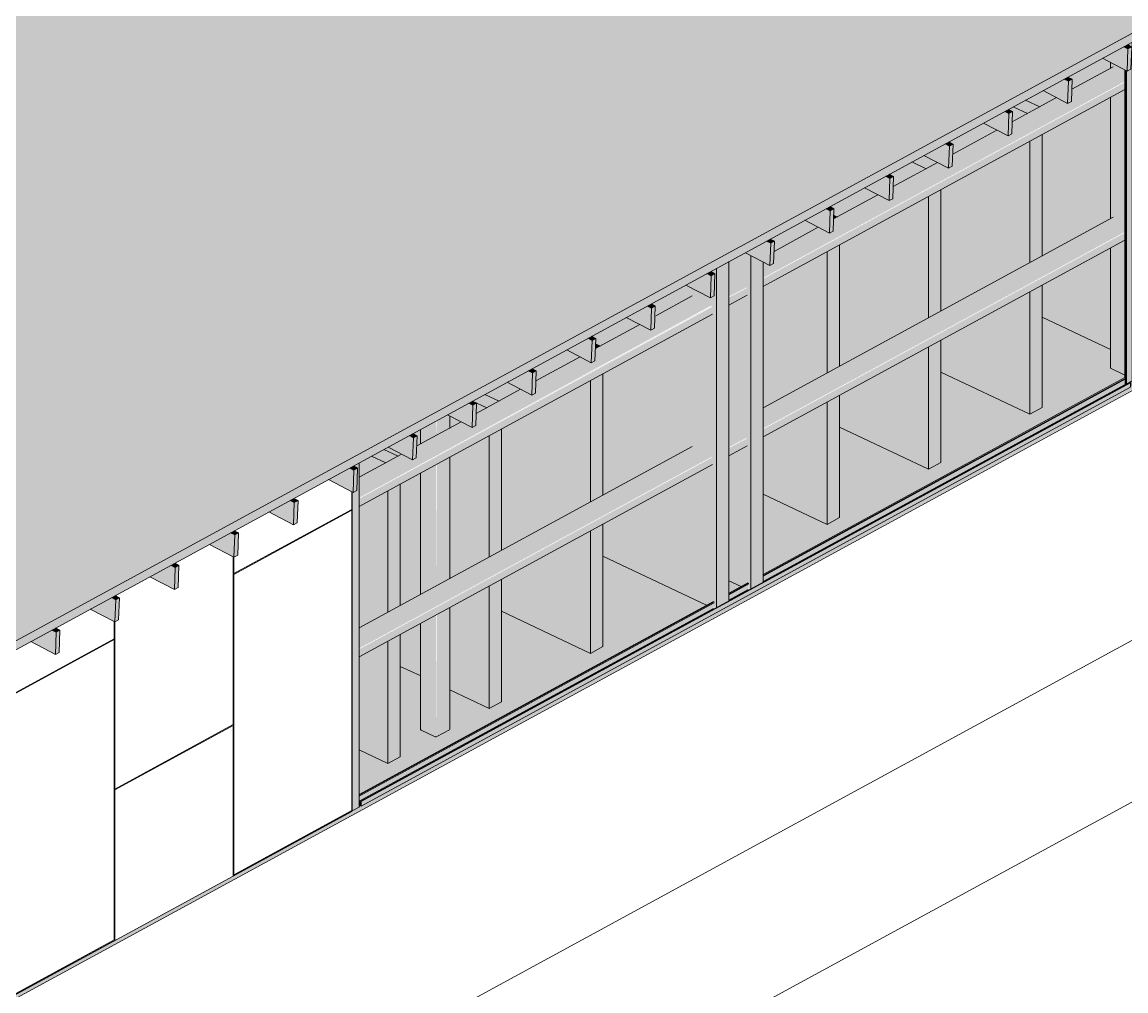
# Model space of a CAD drawing. Header units: inches. Extents: x 27328 to 121296, y -4075 to 4147.
# Drawn here: x 33872.8 to 34177.8, y 1472 to 1739.6 of the extents above; entities that cross this region are included whole.
import ezdxf

# ---------------------------------------------------------------- set-up
doc = ezdxf.new("R2010")
doc.units = ezdxf.units.IN
doc.header["$MEASUREMENT"] = 0
for name, color, linetype, lineweight in [('A-GLAZ-CWMG', 51, 'Continuous', 9), ('A-ROOF', 132, 'Continuous', 9), ('A-WALL', 113, 'Continuous', 9), ('A-WALL-PATT', 111, 'Continuous', 9), ('C-BLDG-PADS', 91, 'Continuous', 9), ('C-TOPO', 7, 'Continuous', 9), ('Conc', 7, 'Continuous', 9), ('L-SITE-WALL', 31, 'Continuous', 9), ('S-BEAM', 12, 'Continuous', 9), ('S-COLS', 52, 'Continuous', 9)]:
    doc.layers.add(name, color=color, linetype=linetype, lineweight=lineweight)

# ---------------------------------------------------------------- blocks, each defined once
blk = doc.blocks.new('Locker Rooms_Ryan_ifc-1-Axon - Looking North East')
at = {"layer": 'A-WALL', "lineweight": 5}
h = blk.add_hatch(color=10, dxfattribs=at)
h.paths.add_polyline_path([(34173.51, 1649.19), (34173.51, 1677.22), (34154.62, 1666.93), (34154.62, 1658.13), (34168.5, 1651.56)], flags=0)
h.paths.add_polyline_path([(34154.62, 1674.99), (34173.51, 1685.28), (34173.51, 1718.8), (34154.62, 1708.51), (34154.62, 1692.21)], flags=0)
h.paths.add_polyline_path([(34153.94, 1716.21), (34158.61, 1718.75), (34154.89, 1720.69), (34150.04, 1718.06), (34151.97, 1717.14)], flags=0)
h.paths.add_polyline_path([(34162.83, 1721.05), (34173.51, 1726.86), (34173.51, 1728.51), (34171.34, 1729.65), (34161.91, 1724.37), (34162.93, 1723.84), (34162.91, 1723.28)], flags=0)
at = {"layer": 'A-WALL'}
for points in [[(34150.53, 1714.35), (34153.94, 1716.21), (34150.04, 1718.06), (34146.63, 1716.2)], [(34122.58, 1699.14), (34125.71, 1700.84), (34121.99, 1702.79), (34118.67, 1700.99), (34122.37, 1699.24)], [(34097.03, 1685.24), (34098.03, 1685.78), (34097.07, 1686.23)], [(34031.23, 1649.43), (34032.57, 1650.16), (34031.28, 1650.77)], [(34001.2, 1633.09), (34004.61, 1634.94), (34000.7, 1636.79), (33997.41, 1634.88), (33998.6, 1634.31)], [(33973.24, 1617.87), (33976.65, 1619.73), (33972.75, 1621.57), (33969.34, 1619.72), (33971.56, 1618.67)]]:
    blk.add_hatch(color=50, dxfattribs=at).paths.add_polyline_path(points, flags=0)
at = {"layer": 'A-WALL', "lineweight": 5}
h = blk.add_hatch(color=10, dxfattribs=at)
h.paths.add_polyline_path([(34151.21, 1631.31), (34151.21, 1665.08), (34126.66, 1651.72), (34126.66, 1642.92), (34140.55, 1636.35)], flags=0)
h.paths.add_polyline_path([(34126.66, 1659.78), (34151.21, 1673.15), (34151.21, 1706.66), (34126.66, 1693.3), (34126.66, 1668.25)], flags=0)
h.paths.add_polyline_path([(34129.93, 1703.14), (34142.16, 1709.8), (34138.44, 1711.74), (34129.01, 1706.47), (34130.03, 1705.93), (34130.01, 1705.38)], flags=0)
h.paths.add_polyline_path([(34146.38, 1712.09), (34150.53, 1714.35), (34146.48, 1716.12), (34145.46, 1715.42), (34146.48, 1714.88), (34146.46, 1714.33)], flags=0)
h = blk.add_hatch(color=10, dxfattribs=at)
h.paths.add_polyline_path([(34151.21, 1631.31), (34154.62, 1633.16), (34154.62, 1666.93), (34151.21, 1665.08), (34151.21, 1639.53)], flags=0)
h.paths.add_polyline_path([(34151.21, 1673.13), (34154.62, 1674.99), (34154.62, 1708.51), (34151.21, 1706.66), (34151.21, 1677.59)], flags=0)
h = blk.add_hatch(color=10, dxfattribs=at)
h.paths.add_polyline_path([(34123.25, 1616.09), (34123.25, 1649.86), (34098.7, 1636.5), (34098.7, 1627.7), (34113.17, 1620.86)], flags=0)
h.paths.add_polyline_path([(34098.7, 1644.57), (34123.25, 1657.93), (34123.25, 1691.44), (34098.7, 1678.08), (34098.7, 1661.78)], flags=0)
h.paths.add_polyline_path([(34098.03, 1685.78), (34109.26, 1691.89), (34105.54, 1693.84), (34096.11, 1688.56), (34097.13, 1688.03), (34097.13, 1686.2)], flags=0)
h.paths.add_polyline_path([(34113.48, 1694.19), (34122.37, 1699.24), (34118.67, 1700.99), (34112.56, 1697.51), (34113.58, 1696.98), (34113.56, 1696.42)], flags=0)
h = blk.add_hatch(color=10, dxfattribs=at)
h.paths.add_polyline_path([(34123.25, 1616.09), (34126.66, 1617.95), (34126.66, 1651.72), (34123.25, 1649.86), (34123.25, 1639.53)], flags=0)
h.paths.add_polyline_path([(34123.25, 1657.92), (34126.66, 1659.77), (34126.66, 1693.3), (34123.25, 1691.44), (34123.25, 1663.17)], flags=0)
h = blk.add_hatch(color=10, dxfattribs=at)
h.paths.add_polyline_path([(34095.29, 1600.88), (34095.29, 1634.65), (34077.61, 1625.03), (34077.61, 1609.24), (34084.63, 1605.92)], flags=0)
h.paths.add_polyline_path([(34077.61, 1633.09), (34095.29, 1642.72), (34095.29, 1676.23), (34077.61, 1666.4), (34077.61, 1645.48)], flags=0)
h.paths.add_polyline_path([(34080.58, 1676.28), (34092.81, 1682.94), (34089.08, 1684.88), (34079.66, 1679.61), (34080.68, 1679.08), (34080.66, 1678.52)], flags=0)
h = blk.add_hatch(color=10, dxfattribs=at)
h.paths.add_polyline_path([(34095.29, 1600.88), (34098.7, 1602.73), (34098.7, 1636.5), (34095.29, 1634.65), (34095.29, 1624.63)], flags=0)
h.paths.add_polyline_path([(34095.29, 1642.7), (34098.7, 1644.56), (34098.7, 1678.08), (34095.29, 1676.23), (34095.29, 1648.76)], flags=0)
for points in [[(34073.65, 1582.73), (34074.2, 1583.03), (34074.2, 1675.11), (34072.63, 1675.93), (34068.07, 1673.45), (34068.07, 1668.74), (34073.11, 1666.19), (34073.11, 1664.15), (34068.07, 1661.41), (34068.07, 1627.16), (34073.11, 1624.61), (34073.11, 1622.57), (34068.07, 1619.83), (34068.07, 1585.32), (34071.52, 1583.74), (34073.41, 1584.72), (34073.63, 1584.41), (34073.41, 1584.04), (34073.63, 1582.74)], [(34074.2, 1583.03), (34077.61, 1584.88), (34077.61, 1673.33), (34074.2, 1675.11), (34074.2, 1624.63)], [(34064.66, 1577.83), (34068.07, 1579.69), (34068.07, 1673.45), (34064.66, 1671.59), (34064.66, 1581.01)]]:
    blk.add_hatch(color=10, dxfattribs=at).paths.add_polyline_path(points, flags=0)
h = blk.add_hatch(color=10, dxfattribs=at)
h.paths.add_polyline_path([(34064.1, 1577.53), (34064.66, 1577.83), (34064.66, 1671.59), (34063.21, 1670.66), (34064.23, 1670.12), (34064.01, 1663.98), (34062.99, 1663.43), (34056.15, 1666.96), (34046.76, 1661.7), (34047.78, 1661.17), (34047.88, 1658.49), (34057.91, 1663.83), (34063.56, 1661), (34063.56, 1658.96), (34033.24, 1642.46), (34033.24, 1608.94), (34057.91, 1622.25), (34063.56, 1619.42), (34063.56, 1617.38), (34033.24, 1600.88), (34033.24, 1592.08), (34061.97, 1578.54), (34063.87, 1579.53), (34064.08, 1579.21), (34063.87, 1578.85), (34064.08, 1577.55)], flags=0)
h.paths.add_polyline_path([(34032.57, 1650.16), (34043.46, 1656.08), (34039.73, 1658.03), (34030.31, 1652.75), (34031.33, 1652.22), (34031.33, 1650.74)], flags=0)
h = blk.add_hatch(color=10, dxfattribs=at)
h.paths.add_polyline_path([(34029.83, 1565.25), (34029.83, 1599.02), (34005.28, 1585.66), (34005.28, 1576.86)], flags=0)
h.paths.add_polyline_path([(34005.28, 1593.73), (34029.83, 1607.1), (34029.83, 1640.6), (34005.28, 1627.24), (34005.28, 1610.94)], flags=0)
h.paths.add_polyline_path([(34004.61, 1634.94), (34010.56, 1638.18), (34006.83, 1640.12), (34000.7, 1636.79), (34001.87, 1636.24)], flags=0)
h.paths.add_polyline_path([(34014.78, 1640.47), (34027.01, 1647.13), (34023.28, 1649.08), (34013.86, 1643.8), (34014.88, 1643.27), (34014.86, 1642.71)], flags=0)
h = blk.add_hatch(color=10, dxfattribs=at)
h.paths.add_polyline_path([(34029.83, 1565.25), (34033.24, 1567.11), (34033.24, 1600.88), (34029.83, 1599.02), (34029.83, 1581.01)], flags=0)
h.paths.add_polyline_path([(34029.83, 1607.08), (34033.24, 1608.93), (34033.24, 1642.46), (34029.83, 1640.6), (34029.83, 1615)], flags=0)
h = blk.add_hatch(color=10, dxfattribs=at)
h.paths.add_polyline_path([(34001.87, 1550.04), (34001.87, 1583.81), (33991.02, 1577.9), (33991.02, 1555.17), (33998.66, 1551.56)], flags=0)
h.paths.add_polyline_path([(33982.95, 1558.99), (33982.95, 1573.51), (33977.32, 1570.45), (33977.32, 1561.65), (33982.59, 1559.16)], flags=0)
h.paths.add_polyline_path([(33977.32, 1578.51), (33982.95, 1581.57), (33982.95, 1615.09), (33977.32, 1612.03), (33977.32, 1581.01)], flags=0)
h.paths.add_polyline_path([(33991.02, 1585.96), (34001.87, 1591.88), (34001.87, 1625.39), (33991.02, 1619.48), (33991.02, 1593.57)], flags=0)
h.paths.add_polyline_path([(33976.65, 1619.73), (33977.66, 1620.27), (33973.92, 1622.21), (33972.75, 1621.57), (33973.92, 1621.02)], flags=0)
h.paths.add_polyline_path([(33981.88, 1622.57), (33982.95, 1623.15), (33982.95, 1627.13), (33980.95, 1625.89), (33981.98, 1625.36), (33981.95, 1624.63)], flags=0)
h.paths.add_polyline_path([(33991.02, 1627.54), (33994.11, 1629.23), (33991.02, 1630.84), (33991.02, 1627.62)], flags=0)
h.paths.add_polyline_path([(33998.33, 1631.52), (34001.2, 1633.09), (33998.43, 1634.31), (33998.41, 1633.76)], flags=0)
h = blk.add_hatch(color=10, dxfattribs=at)
h.paths.add_polyline_path([(34001.87, 1550.04), (34005.28, 1551.89), (34005.28, 1585.66), (34001.87, 1583.81), (34001.87, 1581.01)], flags=0)
h.paths.add_polyline_path([(34001.87, 1591.86), (34005.28, 1593.72), (34005.28, 1627.24), (34001.87, 1625.39), (34001.87, 1600.59)], flags=0)
h = blk.add_hatch(color=10, dxfattribs=at)
h.paths.add_polyline_path([(33973.92, 1534.82), (33973.92, 1568.59), (33965.96, 1564.27), (33965.96, 1538.59), (33966.5, 1538.33)], flags=0)
h.paths.add_polyline_path([(33965.96, 1572.33), (33973.92, 1576.67), (33973.92, 1610.17), (33965.96, 1605.85), (33965.96, 1577.9)], flags=0)
h.paths.add_polyline_path([(33965.96, 1613.91), (33973.24, 1617.87), (33969.34, 1619.72), (33965.96, 1617.88)], flags=0)
h = blk.add_hatch(color=10, dxfattribs=at)
h.paths.add_polyline_path([(33973.92, 1534.82), (33977.32, 1536.68), (33977.32, 1570.45), (33973.92, 1568.59), (33973.92, 1546.12)], flags=0)
h.paths.add_polyline_path([(33973.92, 1576.65), (33977.32, 1578.5), (33977.32, 1612.03), (33973.92, 1610.17), (33973.92, 1581.01)], flags=0)
at = {"layer": 'A-WALL', "color": 252}
for p, q in [((34153.99, 1716.19), (34150.04, 1718.06)), ((34146.63, 1716.2), (34150.58, 1714.33)), ((34154.62, 1708.51), (34154.62, 1675)), ((34151.21, 1706.66), (34151.21, 1673.15)), ((34118.67, 1700.99), (34122.62, 1699.12)), ((34126.66, 1693.3), (34126.66, 1659.79)), ((34123.25, 1691.44), (34123.25, 1657.93)), ((34098.08, 1685.76), (34097.22, 1686.16)), ((34098.7, 1678.08), (34098.7, 1644.58)), ((34074.2, 1675.11), (34074.2, 1583.03)), ((34095.29, 1676.23), (34095.29, 1642.72)), ((34064.66, 1671.59), (34064.66, 1577.83)), ((34068.07, 1673.45), (34068.07, 1579.69)), ((34077.61, 1673.33), (34077.61, 1584.88)), ((34151.21, 1665.08), (34151.21, 1631.31)), ((34154.62, 1666.93), (34154.62, 1633.16)), ((34173.51, 1649.19), (34154.62, 1658.13)), ((34032.62, 1650.13), (34031.28, 1650.77)), ((34123.25, 1649.86), (34123.25, 1616.09)), ((34126.66, 1651.72), (34126.66, 1617.95)), ((34033.24, 1642.46), (34033.24, 1608.95)), ((34151.21, 1631.31), (34126.66, 1642.92)), ((34029.83, 1640.6), (34029.83, 1607.1)), ((33997.29, 1634.93), (34001.25, 1633.06)), ((34004.66, 1634.92), (34000.7, 1636.79)), ((34095.29, 1634.65), (34095.29, 1600.88)), ((34098.7, 1636.5), (34098.7, 1602.73)), ((34154.62, 1633.16), (34151.21, 1631.31)), ((34005.28, 1627.24), (34005.28, 1593.74)), ((34123.25, 1616.09), (34098.7, 1627.7)), ((34001.87, 1625.39), (34001.87, 1591.88)), ((33969.34, 1619.72), (33973.29, 1617.85)), ((33976.7, 1619.7), (33972.75, 1621.57)), ((34126.66, 1617.95), (34123.25, 1616.09)), ((33973.92, 1610.17), (33973.92, 1576.67)), ((33977.32, 1612.03), (33977.32, 1578.52)), ((34095.29, 1600.88), (34077.61, 1609.24)), ((34098.7, 1602.73), (34095.29, 1600.88)), ((34029.83, 1599.02), (34029.83, 1565.25)), ((34033.24, 1600.88), (34033.24, 1567.11)), ((34061.92, 1578.51), (34033.24, 1592.08)), ((34001.87, 1583.81), (34001.87, 1550.04)), ((34005.28, 1585.66), (34005.28, 1551.89)), ((34071.47, 1583.71), (34068.07, 1585.32)), ((34029.83, 1565.25), (34005.28, 1576.86)), ((33973.92, 1568.59), (33973.92, 1534.82)), ((33977.32, 1570.45), (33977.32, 1536.68)), ((34033.24, 1567.11), (34029.83, 1565.25)), ((33982.96, 1558.99), (33977.32, 1561.65)), ((34001.87, 1550.04), (33991.01, 1555.18)), ((34005.28, 1551.89), (34001.87, 1550.04)), ((33973.92, 1534.82), (33965.96, 1538.59)), ((33977.32, 1536.68), (33973.92, 1534.82))]:
    blk.add_line(p, q, dxfattribs=at)
blk = doc.blocks.new('HSS-Hollow Structural Section-Column - HSS6X6X1_4-V3-Axon - Looking North East')
at = {"layer": 'S-COLS'}
h = blk.add_hatch(color=256, dxfattribs=at)
h.paths.add_polyline_path([(33986.79, 1542.26), (33986.79, 1575.6), (33983.08, 1573.58), (33983.08, 1544.01)], flags=0)
h.paths.add_polyline_path([(33983.08, 1581.65), (33986.79, 1583.66), (33986.79, 1617.18), (33983.08, 1615.16), (33983.08, 1584.53)], flags=0)
h.paths.add_polyline_path([(33983.08, 1623.23), (33986.79, 1625.24), (33986.79, 1629.22), (33983.08, 1627.2), (33983.08, 1624.63)], flags=0)
h = blk.add_hatch(color=256, dxfattribs=at)
h.paths.add_polyline_path([(33987, 1542.2), (33987.45, 1542.33), (33987.25, 1575.85), (33986.79, 1575.6), (33986.79, 1542.26)], flags=0)
h.paths.add_polyline_path([(33986.79, 1583.66), (33987.45, 1584.11), (33987.25, 1617.43), (33986.79, 1617.18), (33986.79, 1583.95)], flags=0)
h.paths.add_polyline_path([(33986.79, 1625.24), (33987.45, 1625.69), (33987.25, 1629.46), (33986.79, 1629.22), (33986.79, 1625.53)], flags=0)
h = blk.add_hatch(color=256, dxfattribs=at)
h.paths.add_polyline_path([(33987.45, 1542.27), (33990.91, 1544.15), (33990.91, 1577.84), (33987.45, 1575.96)], flags=0)
h.paths.add_polyline_path([(33987.45, 1584.02), (33990.91, 1585.9), (33990.91, 1619.42), (33987.45, 1617.54), (33987.45, 1593.15)], flags=0)
h.paths.add_polyline_path([(33987.45, 1625.6), (33990.91, 1627.62), (33990.91, 1630.9), (33990.38, 1631.17), (33987.45, 1629.58), (33987.45, 1627.62)], flags=0)
h = blk.add_hatch(color=256, dxfattribs=at)
h.paths.add_polyline_path([(33990.91, 1544.15), (33991.02, 1544.31), (33990.91, 1544.21)], flags=0)
h.paths.add_polyline_path([(33990.91, 1585.9), (33991.02, 1586.1), (33990.91, 1585.95)], flags=0)
h.paths.add_polyline_path([(33990.91, 1627.48), (33991.02, 1627.68), (33990.91, 1627.53)], flags=0)
h = blk.add_hatch(color=256, dxfattribs=at)
h.paths.add_polyline_path([(33982.95, 1581.57), (33983.08, 1581.65), (33982.95, 1584.67)], flags=0)
h.paths.add_polyline_path([(33982.95, 1623.15), (33983.08, 1623.23), (33982.95, 1624.63)], flags=0)
for p, q in [((33991.03, 1627.39), (33991.03, 1630.83)), ((33982.94, 1627.12), (33982.94, 1623.1)), ((33991.03, 1585.81), (33991.03, 1619.49)), ((33982.94, 1615.08), (33982.94, 1581.52)), ((33991.03, 1544.31), (33991.03, 1577.91)), ((33982.94, 1573.5), (33982.94, 1544.19)), ((33982.94, 1544.19), (33982.95, 1544.24)), ((33986.79, 1542.26), (33983.08, 1544.01)), ((33990.91, 1544.15), (33987.45, 1542.27)), ((33991.02, 1544.26), (33990.91, 1544.15)), ((33991.01, 1544.38), (33991.03, 1544.31)), ((33991.03, 1544.31), (33991.02, 1544.26)), ((33987, 1542.2), (33986.79, 1542.26))]:
    blk.add_line(p, q, dxfattribs=at)
for points in [[(33983.08, 1544.01, 0), (33982.96, 1544.12, 0), (33982.94, 1544.19, 0)], [(33987.45, 1542.27, 0), (33987.25, 1542.21, 0), (33987, 1542.2, 0)]]:
    blk.add_polyline3d(points, dxfattribs=at)
blk = doc.blocks.new('Girt_C - 8_D-948186-Axon - Looking North East')
at = {"layer": 'S-BEAM'}
h = blk.add_hatch(color=256, dxfattribs=at)
h.paths.add_polyline_path([(33965.96, 1566.61), (34063.42, 1619.65), (34057.84, 1622.28), (33965.96, 1572.28)], flags=0)
h.paths.add_polyline_path([(34068.07, 1622.17), (34072.97, 1624.84), (34068.07, 1627.16), (34068.07, 1624.63)], flags=0)
h.paths.add_polyline_path([(34077.61, 1627.37), (34177.53, 1681.74), (34177.53, 1683.93), (34174.11, 1685.55), (34077.61, 1633.04)], flags=0)
h = blk.add_hatch(color=256, dxfattribs=at)
h.paths.add_polyline_path([(33965.96, 1566.31), (34063.48, 1619.6), (34063.42, 1619.65), (33965.96, 1566.39)], flags=0)
h.paths.add_polyline_path([(34068.07, 1621.87), (34073.03, 1624.8), (34072.97, 1624.84), (34068.07, 1621.95)], flags=0)
h.paths.add_polyline_path([(34077.61, 1627.07), (34177.53, 1681.66), (34177.53, 1681.74), (34077.61, 1627.15)], flags=0)
h = blk.add_hatch(color=256, dxfattribs=at)
h.paths.add_polyline_path([(33965.96, 1564.27), (34063.56, 1617.38), (34063.56, 1619.42), (33965.96, 1566.31)], flags=0)
h.paths.add_polyline_path([(34068.07, 1619.83), (34073.11, 1622.57), (34073.11, 1624.61), (34068.07, 1621.87)], flags=0)
h.paths.add_polyline_path([(34077.61, 1625.03), (34177.53, 1679.4), (34177.53, 1681.44), (34077.61, 1627.07)], flags=0)
for p, q in [((34174.26, 1685.69), (34077.61, 1633.09)), ((34077.61, 1625.03), (34177.53, 1679.4)), ((34058, 1622.42), (33965.96, 1572.33)), ((34068.07, 1619.83), (34073.11, 1622.57)), ((33965.96, 1564.27), (34063.56, 1617.38))]:
    blk.add_line(p, q, dxfattribs=at)
blk = doc.blocks.new('Girt_C - 8_D-773999-Axon - Looking North East')
at = {"layer": 'S-BEAM'}
h = blk.add_hatch(color=256, dxfattribs=at)
h.paths.add_polyline_path([(33965.96, 1608.19), (34063.21, 1661.33), (34057.84, 1663.86), (34047.68, 1658.33), (34047.56, 1655.03), (34046.54, 1654.48), (34043.5, 1656.06), (34031.23, 1649.38), (34031.11, 1646.08), (34030.09, 1645.52), (34027.05, 1647.11), (34014.78, 1640.43), (34014.66, 1637.13), (34013.64, 1636.57), (34010.6, 1638.15), (33998.33, 1631.47), (33998.21, 1628.18), (33997.18, 1627.62), (33994.15, 1629.2), (33981.88, 1622.52), (33981.76, 1619.22), (33980.73, 1618.67), (33977.7, 1620.25), (33965.96, 1613.86)], flags=0)
h.paths.add_polyline_path([(34068.07, 1663.75), (34072.97, 1666.42), (34068.07, 1668.74), (34068.07, 1668.25)], flags=0)
h.paths.add_polyline_path([(34077.61, 1668.95), (34177.53, 1723.32), (34177.53, 1725.51), (34174.11, 1727.13), (34162.83, 1721), (34162.71, 1717.7), (34161.69, 1717.14), (34158.66, 1718.73), (34146.38, 1711.88), (34146.26, 1708.75), (34145.24, 1708.19), (34142.21, 1709.77), (34129.93, 1703.09), (34129.81, 1699.79), (34128.79, 1699.24), (34125.76, 1700.82), (34113.48, 1694.14), (34113.17, 1690.74), (34112.34, 1690.29), (34109.31, 1691.87), (34097.03, 1685.19), (34096.91, 1681.89), (34095.89, 1681.33), (34092.86, 1682.92), (34080.58, 1676.23), (34080.46, 1672.94), (34079.44, 1672.38), (34077.61, 1673.33), (34077.61, 1672.38)], flags=0)
h = blk.add_hatch(color=256, dxfattribs=at)
h.paths.add_polyline_path([(33965.96, 1607.89), (34063.48, 1661.18), (34063.42, 1661.23), (33965.96, 1607.97)], flags=0)
h.paths.add_polyline_path([(34068.07, 1663.45), (34073.03, 1666.38), (34072.97, 1666.42), (34068.07, 1663.53)], flags=0)
h.paths.add_polyline_path([(34077.61, 1668.65), (34177.53, 1723.24), (34177.53, 1723.32), (34077.61, 1668.73)], flags=0)
h = blk.add_hatch(color=256, dxfattribs=at)
h.paths.add_polyline_path([(33965.96, 1605.85), (34063.56, 1658.96), (34063.56, 1661), (33965.96, 1607.89)], flags=0)
h.paths.add_polyline_path([(34068.07, 1661.41), (34073.11, 1664.15), (34073.11, 1666.19), (34068.07, 1663.45)], flags=0)
h.paths.add_polyline_path([(34077.61, 1666.61), (34177.53, 1720.98), (34177.53, 1723.02), (34077.61, 1668.65), (34077.61, 1668.25)], flags=0)
for p, q in [((34174.26, 1727.27), (34162.83, 1721.05)), ((34077.61, 1666.61), (34177.53, 1720.98)), ((34158.61, 1718.75), (34146.38, 1712.1)), ((34142.16, 1709.8), (34129.93, 1703.14)), ((34125.71, 1700.85), (34113.48, 1694.19)), ((34109.26, 1691.89), (34097.03, 1685.24)), ((34092.81, 1682.94), (34080.58, 1676.29)), ((34058, 1664), (34047.88, 1658.49)), ((34068.07, 1661.41), (34073.11, 1664.15)), ((33965.96, 1605.85), (34063.56, 1658.96)), ((34043.46, 1656.08), (34031.23, 1649.43)), ((34027, 1647.13), (34014.78, 1640.48)), ((34010.55, 1638.18), (33998.33, 1631.53)), ((33994.1, 1629.23), (33981.88, 1622.57)), ((33977.65, 1620.27), (33965.96, 1613.91))]:
    blk.add_line(p, q, dxfattribs=at)
blk = doc.blocks.new('Dimension Lumber - 2x8-945063-Axon - Looking North East')
at = {"layer": 'S-BEAM'}
for points in [[(32269.87, 687.62), (32270.09, 693.76), (32268.93, 694.36), (32263.08, 691.16), (32269.69, 687.71)], [(32270.09, 693.76), (32271.11, 694.31), (32269.95, 694.92), (32268.93, 694.36)], [(32269.87, 687.62), (32270.89, 688.17), (32271.11, 694.31), (32270.09, 693.76)]]:
    blk.add_hatch(color=256, dxfattribs=at).paths.add_polyline_path(points, flags=0)
for p, q in [((32268.93, 694.36), (32270.09, 693.76)), ((32270.09, 693.76), (32269.87, 687.62)), ((32271.11, 694.31), (32269.95, 694.92)), ((32271.11, 694.31), (32270.09, 693.76)), ((32270.89, 688.17), (32271.11, 694.31)), ((32269.87, 687.62), (32263.08, 691.16)), ((32269.87, 687.62), (32270.89, 688.17))]:
    blk.add_line(p, q, dxfattribs=at)
blk = doc.blocks.new('Rectangular Mullion - Profile_Polycarbonate_Lower-783713-Axon - Looking North East')
at = {"layer": 'A-GLAZ-CWMG'}
h = blk.add_hatch(color=256, dxfattribs=at)
h.paths.add_polyline_path([(33965.96, 1526.03), (34064.08, 1579.43), (34063.82, 1579.55), (33965.96, 1526.25)], flags=0)
h.paths.add_polyline_path([(34068.07, 1581.59), (34073.63, 1584.62), (34073.37, 1584.74), (34068.07, 1581.86)], flags=0)
h.paths.add_polyline_path([(34077.61, 1586.79), (34177.57, 1641.41), (34177.53, 1641.43), (34077.61, 1587.05)], flags=0)
h = blk.add_hatch(color=256, dxfattribs=at)
h.paths.add_polyline_path([(33965.96, 1524.37), (34063.87, 1577.65), (34063.87, 1579.09), (33965.96, 1525.62), (33965.96, 1525.4)], flags=0)
h.paths.add_polyline_path([(34068.07, 1579.93), (34073.41, 1582.84), (34073.41, 1584.29), (34068.07, 1581.38), (34068.07, 1581.01)], flags=0)
h.paths.add_polyline_path([(34077.61, 1585.13), (34177.57, 1639.53), (34177.57, 1640.97), (34077.61, 1586.57)], flags=0)
for points in [[(33966.5, 1523.07), (34179.08, 1638.76), (34179.08, 1640.01), (33966.5, 1524.33)], [(33966.36, 1523.19), (33966.5, 1523.27), (33966.5, 1524.42), (33965.96, 1524.37), (33965.96, 1523.38)]]:
    blk.add_hatch(color=256, dxfattribs=at).paths.add_polyline_path(points, flags=0)
for p, q in [((34077.61, 1587.05), (34177.53, 1641.43)), ((34077.61, 1586.79), (34177.79, 1641.3)), ((34077.61, 1586.57), (34177.79, 1641.09)), ((34177.53, 1641.43), (34177.79, 1641.3)), ((34177.57, 1640.97), (34177.57, 1639.53)), ((34177.79, 1641.3), (34177.79, 1641.09)), ((33966.41, 1524.37), (34178.99, 1640.06)), ((33966.5, 1524.33), (34179.08, 1640.01)), ((33966.5, 1523.07), (34179.08, 1638.76)), ((34077.61, 1585.13), (34177.57, 1639.53)), ((34177.57, 1639.53), (34177.81, 1639.41)), ((34178.99, 1640.06), (34179.08, 1640.01)), ((34179.08, 1640.01), (34179.08, 1638.76)), ((34068.07, 1581.86), (34073.37, 1584.74)), ((34068.07, 1581.59), (34073.63, 1584.62)), ((34068.07, 1581.38), (34073.63, 1584.41)), ((34068.07, 1579.93), (34073.41, 1582.84)), ((33965.96, 1526.29), (34063.82, 1579.55)), ((33965.96, 1526.03), (34064.08, 1579.43)), ((33965.96, 1525.81), (34064.08, 1579.21)), ((33965.96, 1524.37), (34063.87, 1577.65)), ((33966.36, 1523.19), (33965.96, 1523.38)), ((33965.96, 1523.32), (33966.3, 1523.16)), ((33966.5, 1524.33), (33966.41, 1524.37)), ((33966.41, 1524.31), (33966.46, 1524.29)), ((33966.46, 1524.29), (33966.46, 1523.15)), ((33966.5, 1523.07), (33966.5, 1524.33))]:
    blk.add_line(p, q, dxfattribs=at)
blk = doc.blocks.new('Rectangular Mullion - Profile_Polycarbonate_Upper and left-791730-Axon - Looking North East')
at = {"layer": 'A-GLAZ-CWMG'}
blk.add_hatch(color=256, dxfattribs=at).paths.add_polyline_path([(33964.03, 1521.73), (33965.96, 1522.78), (33965.96, 1617.88), (33964.5, 1616.94), (33965.53, 1616.41), (33965.31, 1610.27), (33964.28, 1609.71), (33964.03, 1609.71), (33964.03, 1581.01)], flags=0)
for p, q in [((33965.96, 1617.88), (33965.96, 1522.78)), ((33964.03, 1609.85), (33964.03, 1521.73)), ((33965.96, 1522.78), (33964.03, 1521.73))]:
    blk.add_line(p, q, dxfattribs=at)
blk = doc.blocks.new('Rectangular Mullion - Profile_Polycarbonate_right-V88-Axon - Looking North East')
at = {"layer": 'A-GLAZ-CWMG'}
for points in [[(34179.62, 1639.05), (34181.55, 1640.1), (34181.55, 1735.21), (34179.62, 1734.15), (34179.62, 1668.25)], [(34177.96, 1639.68), (34179.53, 1640.54), (34179.38, 1734.03), (34178.45, 1733.28), (34179.38, 1732.79), (34179.16, 1726.65), (34177.96, 1726.09), (34177.96, 1640.01)], [(34177.79, 1641.3), (34177.79, 1726.28), (34177.53, 1726.41), (34177.57, 1641.41)], [(34177.81, 1639.41), (34177.96, 1639.52), (34177.79, 1639.42)]]:
    blk.add_hatch(color=256, dxfattribs=at).paths.add_polyline_path(points, flags=0)
for p, q in [((34181.55, 1640.1), (34181.55, 1735.21)), ((34179.53, 1639.09), (34179.53, 1734.1)), ((34179.62, 1639.05), (34179.62, 1734.15)), ((34177.53, 1641.33), (34177.53, 1726.41)), ((34177.79, 1639.4), (34177.79, 1726.28)), ((34177.96, 1639.49), (34177.96, 1726.19)), ((34179.53, 1640.54), (34177.96, 1639.68)), ((34179.62, 1639.05), (34179.53, 1639.09)), ((34181.55, 1640.1), (34179.62, 1639.05))]:
    blk.add_line(p, q, dxfattribs=at)

msp = doc.modelspace()

# ---------------------------------------------------------------- hatches: boundary and pattern name
at = {"layer": 'A-ROOF', "lineweight": 5}
h = msp.add_hatch(color=256, dxfattribs=at)
h.paths.add_polyline_path([(32252.16, 687.71), (33040.3, 1116.62), (33057.85, 1107.45), (33260.5, 1217.73), (33242.95, 1226.9), (34423.64, 1869.43), (34441.19, 1860.26), (34646.1, 1971.77), (34594.26, 1998.84), (34590.43, 1996.75), (34589.84, 1997.06), (34181.66, 1774.92), (34181.47, 1775.51), (33869.09, 1938.59), (31973.24, 906.87), (32229.57, 785.63), (32229.57, 711.59), (32218.24, 705.42), (32219.85, 704.58)], flags=0)
h.paths.add_polyline_path([(34189.15, 1852.21), (34192.44, 1854), (34192.24, 1855.82), (34189.49, 1857.12), (34187.01, 1855.89), (34186.67, 1856.39), (34186.72, 1858.57), (34379.8, 1963.65), (34380.01, 1966.71), (34380.52, 1967.25), (34381.2, 1967.48), (34382.33, 1967.51), (34383.27, 1967.1), (34383.53, 1966.67), (34383.66, 1966.35), (34383.79, 1966.35), (34383.79, 1965.82), (34513.97, 2036.66), (34278.78, 2159.44), (34278.78, 2161.54), (34127.35, 2079.13), (34202.78, 2043.46), (34202.78, 1985.18), (34159.57, 1961.66), (34126.84, 1977.14), (34126.84, 1947.59), (34191.18, 1917.16), (34191.18, 1865.78), (34179.84, 1859.61), (34182.27, 1858.31), (34182.22, 1856.23), (34181.78, 1855.76), (34182.4, 1855.4), (34182.6, 1859.28), (34183.11, 1859.82), (34183.76, 1860.04), (34184.92, 1860.08), (34185.87, 1859.67), (34186.12, 1859.24), (34186.25, 1858.92), (34186.38, 1859.13), (34186.38, 1853.52), (34188.47, 1852.53)], flags=0)
h.paths.add_polyline_path([(34086.14, 1903.92), (34086.14, 1921.7), (34083.62, 1920.33), (34002.23, 1959.05), (34001.34, 1959.51), (34001.34, 1958.24), (34002.23, 1957.2), (34001.34, 1955.04), (34001.34, 1945.95), (33999.46, 1944.92), (34083.62, 1905.12)], flags=0)
h.paths.add_polyline_path([(33998.87, 1963.71), (33998.87, 2009.21), (33964.06, 1990.27), (33996.24, 1975.05), (33996.24, 1964.95), (33998.62, 1963.83)], flags=0)
h.paths.add_polyline_path([(34074.81, 2026.73), (34074.81, 2050.54), (34051.41, 2037.8), (34052.4, 2037.33)], flags=0)
msp.add_hatch(color=256, dxfattribs=at).paths.add_polyline_path([(33245.27, 1225.68), (34423.64, 1866.95), (34423.64, 1869.43), (33242.95, 1226.9)], flags=0)
at = {"layer": 'A-WALL-PATT'}
h = msp.add_hatch(dxfattribs=at)
h.set_pattern_fill('FP_2', color=256, style=0, pattern_type=2)
h.set_pattern_definition([(28.555, (33799.63, 1432.37), (-131.605, 94.7), [37.264, -112.567]), (90, (33799.63, 1432.37), (-131.605, -71.62), [82.944, -83.375]), (208.56, (33832.36, 1533.12), (-131.6, 94.7), [37.264, -112.57]), (90, (33832.36, 1450.18), (-131.605, -71.62), [82.944, -83.375]), (208.56, (33832.36, 1533.34), (-131.6, 94.7), [37.264, -112.57]), (90, (33832.36, 1533.34), (-131.6, -71.62), [82.944, -83.375]), (28.555, (33799.63, 1598.47), (-131.605, 94.7), [37.264, -112.567]), (90, (33799.63, 1515.53), (-131.605, -71.62), [82.944, -83.375]), (28.555, (33832.53, 1491.64), (-131.6, 94.7), [37.264, -112.57]), (90, (33832.53, 1450.06), (-131.605, -71.62), [41.58, -124.74]), (90, (33865.26, 1467.87), (-131.605, -71.62), [41.58, -124.74]), (28.555, (33832.53, 1574.8), (-131.6, 94.7), [37.264, -112.57]), (90, (33832.53, 1491.85), (-131.605, -71.62), [82.944, -83.375]), (208.56, (33865.26, 1509.67), (-131.6, 94.7), [37.264, -112.57]), (90, (33865.26, 1509.67), (-131.6, -71.62), [82.944, -83.375]), (90, (33832.53, 1575.01), (-131.605, -71.62), [41.364, -124.955]), (208.555, (33865.26, 1592.83), (-131.6, 94.7), [37.264, -112.57]), (90, (33865.26, 1592.83), (-131.605, -71.62), [41.364, -124.955]), (28.555, (33865.43, 1468.18), (-131.6, 94.7), [37.264, -112.57]), (90, (33865.43, 1468.18), (-131.605, -71.62), [82.944, -83.375]), (208.555, (33898.16, 1568.93), (-131.6, 94.7), [37.264, -112.57]), (90, (33898.16, 1485.99), (-131.6, -71.62), [82.944, -83.375]), (208.555, (33898.16, 1569.15), (-131.6, 94.7), [37.264, -112.57]), (90, (33898.16, 1569.15), (-131.6, -71.62), [82.944, -83.375]), (208.555, (33898.16, 1652.1), (-131.605, 94.7), [37.264, -112.567]), (90, (33865.43, 1551.34), (-131.6, -71.62), [82.944, -83.375]), (28.55, (33898.33, 1527.45), (-131.6, 94.7), [37.264, -112.57]), (90, (33898.33, 1485.87), (-131.6, -71.62), [41.58, -124.74]), (90, (33931.06, 1503.68), (-131.6, -71.62), [41.58, -124.74]), (28.555, (33898.33, 1610.6), (-131.61, 94.7), [37.264, -112.57]), (90, (33898.33, 1527.66), (-131.6, -71.62), [82.944, -83.375]), (208.555, (33931.06, 1545.47), (-131.6, 94.7), [37.264, -112.57]), (90, (33931.06, 1545.47), (-131.6, -71.62), [82.944, -83.375]), (90, (33898.33, 1610.82), (-131.605, -71.62), [41.364, -124.955]), (208.555, (33931.06, 1628.63), (-131.605, 94.7), [37.264, -112.567]), (90, (33931.06, 1628.63), (-131.605, -71.62), [41.364, -124.955])])
h.paths.add_polyline_path([(33800.55, 1432.66), (33963.96, 1521.59), (33963.96, 1609.88), (33957.48, 1613.27), (33948.05, 1607.99), (33949.08, 1607.46), (33948.86, 1601.32), (33947.83, 1600.76), (33941.03, 1604.31), (33931.6, 1599.04), (33932.63, 1598.5), (33932.4, 1592.37), (33931.38, 1591.81), (33924.58, 1595.36), (33915.15, 1590.09), (33916.17, 1589.55), (33915.95, 1583.41), (33914.93, 1582.86), (33908.13, 1586.41), (33898.7, 1581.13), (33899.72, 1580.6), (33899.5, 1574.46), (33898.48, 1573.9), (33891.68, 1577.46), (33882.25, 1572.18), (33883.27, 1571.65), (33883.05, 1565.51), (33882.03, 1564.95), (33875.23, 1568.5), (33865.8, 1563.23), (33866.82, 1562.69), (33866.6, 1556.56), (33865.58, 1556), (33858.78, 1559.55), (33849.35, 1554.28), (33850.37, 1553.74), (33850.15, 1547.6), (33849.13, 1547.05), (33842.33, 1550.6), (33832.9, 1545.32), (33833.92, 1544.79), (33833.7, 1538.65), (33832.68, 1538.09), (33825.87, 1541.65), (33816.45, 1536.37), (33817.47, 1535.84), (33817.25, 1529.7), (33816.23, 1529.14), (33809.42, 1532.69), (33800.55, 1527.87), (33800.55, 1527.13), (33801.02, 1526.88), (33800.8, 1520.75), (33800.55, 1520.61), (33800.55, 1433.27)], flags=0)
at = {"layer": 'C-BLDG-PADS', "lineweight": 5}
h = msp.add_hatch(color=256, dxfattribs=at)
h.paths.add_polyline_path([(31717.54, 298.06), (31719.64, 299.2), (31719.64, 300.83), (31718.67, 300.38), (31717.34, 300.83), (31714.81, 299.36), (31716.71, 298.46)], flags=0)
h.paths.add_polyline_path([(31713.16, 304.55), (31713.16, 347.19), (31710.67, 345.77), (31710.69, 343.72), (31705.49, 346.16), (31692.3, 352.4), (31692.3, 314.41), (31711.57, 305.3)], flags=0)
h.paths.add_polyline_path([(31713.16, 350.22), (31713.16, 377.15), (31692.3, 365.57), (31692.3, 360.08), (31711.06, 351.21)], flags=0)
h.paths.add_polyline_path([(31713.16, 381.88), (31713.16, 382.78), (31710.38, 384.09), (31710.38, 383.2), (31711.84, 382.51)], flags=0)
h.paths.add_polyline_path([(31530.11, 386.71), (31530.11, 387.66), (31380, 458.66), (31380, 458.94), (31378.89, 458.23), (31528.94, 387.26)], flags=0)
h.paths.add_polyline_path([(31687.02, 404.16), (31686.88, 415.41), (31686.39, 415.12), (31686.39, 404.46)], flags=0)
h.paths.add_polyline_path([(31717.94, 423.41), (31717.94, 423.62), (31718.87, 424.21), (31718.33, 424.47), (31717.35, 423.77), (31717.47, 423.63), (31717.82, 423.47)], flags=0)
h.paths.add_polyline_path([(31990.99, 446.87), (32231.52, 577.77), (32231.52, 579.4), (32230.84, 579.03), (32229.57, 579.4), (32229.57, 577.73), (31990.99, 447.76), (31990.99, 446.95)], flags=0)
h.paths.add_polyline_path([(31353.65, 470.17), (31353.65, 512.56), (31226.74, 572.59), (31226.62, 542.4), (31222.71, 540.46), (31222.51, 540.51), (31218.67, 542.49), (31218.67, 576.4), (31066.29, 648.47), (31066.45, 610.46), (31353.34, 474.62), (31353.34, 472.85), (31351.77, 472.1), (31064.84, 607.81), (31065.02, 609.07), (31064.35, 609.47), (31064.26, 608.08), (31062.19, 609.06), (31061.25, 608.45), (31353.34, 470.31)], flags=0)
h.paths.add_polyline_path([(31353.65, 520.24), (31353.65, 554.14), (31226.74, 614.17), (31226.74, 580.27), (31353.39, 520.37)], flags=0)
h.paths.add_polyline_path([(31353.65, 561.82), (31353.65, 569.3), (31348.13, 571.91), (31340.95, 567.85), (31340.06, 568.27), (31339.86, 574.4), (31340.95, 575.3), (31330.48, 580.25), (31323.31, 576.19), (31322.42, 576.61), (31322.21, 582.74), (31323.31, 583.65), (31312.83, 588.6), (31305.66, 584.54), (31304.77, 584.96), (31304.56, 591.09), (31305.66, 591.99), (31295.19, 596.95), (31288.01, 592.88), (31287.12, 593.31), (31286.92, 599.44), (31288.01, 600.34), (31277.54, 605.29), (31270.37, 601.23), (31269.48, 601.65), (31269.27, 607.78), (31270.37, 608.68), (31259.89, 613.64), (31252.72, 609.58), (31251.83, 610), (31251.62, 616.13), (31252.72, 617.03), (31242.25, 621.98), (31235.07, 617.92), (31234.18, 618.34), (31233.98, 624.47), (31235.07, 625.38), (31226.74, 629.32), (31226.74, 621.85), (31341.16, 567.73)], flags=0)
h.paths.add_polyline_path([(31218.67, 584.08), (31218.67, 617.98), (31066.29, 690.05), (31066.29, 656.15), (31175.26, 604.61)], flags=0)
h.paths.add_polyline_path([(32280.88, 604.63), (32756.49, 863.46), (32755.38, 863.98), (32754.04, 863.41), (32753.87, 864.69), (32753.55, 864.28), (32753.59, 864.26), (32753.55, 862.98), (32282.78, 606.89), (32281.56, 607.47), (32281.56, 606.63), (32280.88, 606.26), (32280.88, 605.89)], flags=0)
h.paths.add_polyline_path([(32281.56, 609.64), (32752.04, 865.68), (32752.04, 903.65), (32609.17, 825.9), (32609.05, 792.15), (32605.14, 790.21), (32604.94, 790.26), (32601.1, 792.24), (32601.1, 821.51), (32411.76, 718.47), (32411.65, 684.72), (32407.73, 682.78), (32407.53, 682.83), (32403.69, 684.81), (32403.69, 714.08), (32281.56, 647.62), (32281.56, 621.33)], flags=0)
h.paths.add_polyline_path([(31062.19, 612.42), (31062.19, 650.41), (31061.82, 650.58), (31061.82, 612.6)], flags=0)
h.paths.add_polyline_path([(31036.02, 620.39), (31036.02, 621.34), (30825.28, 721.01), (30825.28, 722.92), (30824.08, 722.26), (30800.17, 733.57), (30798.66, 732.65), (31034.84, 620.95)], flags=0)
h.paths.add_polyline_path([(31218.67, 625.66), (31218.67, 626.79), (31217.43, 626.27), (31216.54, 626.69), (31216.33, 632.82), (31217.43, 633.72), (31206.96, 638.67), (31199.78, 634.61), (31198.89, 635.03), (31198.68, 641.16), (31199.78, 642.07), (31189.31, 647.02), (31182.14, 642.96), (31181.24, 643.38), (31181.04, 649.51), (31182.14, 650.41), (31171.66, 655.37), (31164.49, 651.3), (31163.6, 651.73), (31163.39, 657.86), (31164.49, 658.76), (31154.02, 663.71), (31146.84, 659.65), (31145.95, 660.07), (31145.75, 666.2), (31146.84, 667.1), (31136.37, 672.06), (31129.2, 668), (31128.31, 668.42), (31128.1, 674.55), (31129.2, 675.45), (31118.72, 680.4), (31111.55, 676.34), (31110.66, 676.76), (31110.45, 682.89), (31111.55, 683.8), (31101.08, 688.75), (31093.9, 684.69), (31093.01, 685.11), (31092.81, 691.24), (31093.9, 692.14), (31083.43, 697.09), (31076.26, 693.03), (31075.37, 693.45), (31075.16, 699.59), (31076.26, 700.49), (31066.29, 705.2), (31066.29, 697.73), (31217.63, 626.15)], flags=0)
h.paths.add_polyline_path([(32281.56, 655.68), (32403.69, 722.14), (32403.69, 755.66), (32281.56, 689.02), (32281.56, 664.95)], flags=0)
h.paths.add_polyline_path([(31062.19, 658.09), (31062.19, 691.99), (31061.82, 692.16), (31061.82, 658.26)], flags=0)
h.paths.add_polyline_path([(32254.5, 685.44), (32254.5, 686.51), (32253.87, 686.17), (32253.87, 685.77)], flags=0)
h.paths.add_polyline_path([(32281.56, 697.26), (32283.24, 698.18), (32281.56, 699.06), (32281.56, 697.37)], flags=0)
h.paths.add_polyline_path([(31062.19, 699.67), (31062.19, 703.29), (31061.82, 703.08), (31061.82, 699.84)], flags=0)
h.paths.add_polyline_path([(32287.46, 700.47), (32299.69, 707.13), (32295.97, 709.07), (32286.54, 703.8), (32287.56, 703.26), (32287.54, 702.71)], flags=0)
h.paths.add_polyline_path([(32303.91, 709.43), (32316.15, 716.08), (32312.42, 718.03), (32302.99, 712.75), (32304.02, 712.22), (32304, 711.66)], flags=0)
h.paths.add_polyline_path([(32320.37, 718.38), (32332.6, 725.03), (32328.87, 726.98), (32319.44, 721.7), (32320.47, 721.17), (32320.45, 720.61)], flags=0)
h.paths.add_polyline_path([(32411.76, 726.54), (32601.1, 829.57), (32601.1, 863.09), (32411.76, 760.05), (32411.76, 740.62)], flags=0)
h.paths.add_polyline_path([(32336.82, 727.33), (32349.05, 733.99), (32345.32, 735.93), (32335.89, 730.66), (32336.92, 730.12), (32336.9, 729.57)], flags=0)
h.paths.add_polyline_path([(30797.01, 733.43), (30796.97, 734.4), (30532.7, 859.38), (30531.86, 858.83), (30796.02, 733.9)], flags=0)
h.paths.add_polyline_path([(32353.27, 736.28), (32365.5, 742.94), (32361.77, 744.88), (32352.34, 739.61), (32353.37, 739.07), (32353.35, 738.52)], flags=0)
h.paths.add_polyline_path([(32369.72, 745.24), (32381.95, 751.89), (32378.22, 753.84), (32368.79, 748.56), (32369.82, 748.03), (32369.8, 747.47)], flags=0)
h.paths.add_polyline_path([(32386.17, 754.19), (32398.4, 760.84), (32394.67, 762.79), (32385.25, 757.51), (32386.27, 756.98), (32386.25, 756.42)], flags=0)
h.paths.add_polyline_path([(32402.62, 763.14), (32403.69, 763.72), (32403.69, 767.7), (32401.7, 766.47), (32402.72, 765.93), (32402.7, 765.37)], flags=0)
h.paths.add_polyline_path([(32411.76, 768.11), (32414.85, 769.8), (32411.76, 771.41), (32411.76, 768.19)], flags=0)
h.paths.add_polyline_path([(32419.07, 772.09), (32431.3, 778.75), (32427.57, 780.69), (32418.15, 775.42), (32419.17, 774.88), (32419.15, 774.33)], flags=0)
h.paths.add_polyline_path([(32435.52, 781.04), (32447.75, 787.7), (32444.02, 789.65), (32434.6, 784.37), (32435.62, 783.84), (32435.6, 783.28)], flags=0)
h.paths.add_polyline_path([(32451.97, 790), (32464.2, 796.65), (32460.47, 798.6), (32451.05, 793.32), (32452.07, 792.79), (32452.05, 792.23)], flags=0)
h.paths.add_polyline_path([(32468.42, 798.95), (32480.65, 805.61), (32476.92, 807.55), (32467.5, 802.27), (32468.52, 801.74), (32468.5, 801.18)], flags=0)
h.paths.add_polyline_path([(32484.87, 807.9), (32497.1, 814.56), (32493.38, 816.5), (32483.95, 811.23), (32484.97, 810.69), (32484.95, 810.14)], flags=0)
h.paths.add_polyline_path([(32501.32, 816.85), (32513.55, 823.51), (32509.83, 825.46), (32500.4, 820.18), (32501.42, 819.65), (32501.4, 819.09)], flags=0)
h.paths.add_polyline_path([(32517.77, 825.81), (32530, 832.46), (32526.28, 834.41), (32516.85, 829.13), (32517.87, 828.6), (32517.85, 828.04)], flags=0)
h.paths.add_polyline_path([(32609.17, 833.96), (32752.04, 911.71), (32752.04, 945.23), (32609.17, 867.48), (32609.17, 839.44)], flags=0)
h.paths.add_polyline_path([(32534.22, 834.76), (32546.28, 841.5), (32542.73, 843.36), (32533.3, 838.08), (32534.32, 837.55), (32534.3, 836.99)], flags=0)
h.paths.add_polyline_path([(32550.67, 843.71), (32562.9, 850.37), (32559.18, 852.31), (32549.75, 847.04), (32550.77, 846.5), (32550.75, 845.95)], flags=0)
h.paths.add_polyline_path([(32567.12, 852.66), (32579.35, 859.32), (32575.63, 861.26), (32566.2, 855.99), (32567.22, 855.46), (32567.2, 854.9)], flags=0)
h.paths.add_polyline_path([(32583.58, 861.62), (32595.81, 868.27), (32592.08, 870.22), (32582.65, 864.94), (32583.68, 864.41), (32583.66, 863.85)], flags=0)
h.paths.add_polyline_path([(32600.03, 870.57), (32601.1, 871.15), (32601.1, 875.12), (32599.1, 873.89), (32600.13, 873.36), (32600.11, 872.8)], flags=0)
h.paths.add_polyline_path([(30506.63, 870.76), (30506.63, 871.72), (30321.49, 959.27), (30321.49, 960.67), (30319.19, 959.41), (30505.45, 871.32)], flags=0)
h.paths.add_polyline_path([(32609.17, 875.54), (32612.26, 877.22), (32609.17, 878.84), (32609.17, 875.62)], flags=0)
h.paths.add_polyline_path([(32779.93, 876.22), (33109.71, 1055.68), (33108.53, 1056.06), (32779.93, 876.99)], flags=0)
h.paths.add_polyline_path([(32616.48, 879.52), (32628.71, 886.18), (32624.98, 888.12), (32615.55, 882.85), (32616.58, 882.31), (32616.56, 881.76)], flags=0)
h.paths.add_polyline_path([(32632.93, 888.47), (32645.16, 895.13), (32641.43, 897.07), (32632, 891.8), (32633.03, 891.26), (32633.01, 890.71)], flags=0)
h.paths.add_polyline_path([(32649.38, 897.43), (32661.61, 904.08), (32657.88, 906.03), (32648.46, 900.75), (32649.48, 900.22), (32649.46, 899.66)], flags=0)
h.paths.add_polyline_path([(32665.83, 906.38), (32678.06, 913.03), (32674.33, 914.98), (32664.91, 909.7), (32665.93, 909.17), (32665.91, 908.61)], flags=0)
h.paths.add_polyline_path([(32682.28, 915.33), (32694.51, 921.99), (32690.78, 923.93), (32681.36, 918.66), (32682.38, 918.12), (32682.36, 917.57)], flags=0)
h.paths.add_polyline_path([(32698.73, 924.28), (32710.96, 930.94), (32707.23, 932.88), (32697.81, 927.61), (32698.83, 927.07), (32698.81, 926.52)], flags=0)
h.paths.add_polyline_path([(32715.18, 933.24), (32727.41, 939.89), (32723.68, 941.84), (32714.26, 936.56), (32715.28, 936.03), (32715.26, 935.47)], flags=0)
h.paths.add_polyline_path([(32731.63, 942.19), (32743.86, 948.84), (32740.13, 950.79), (32730.71, 945.51), (32731.73, 944.98), (32731.71, 944.42)], flags=0)
h.paths.add_polyline_path([(32748.08, 951.14), (32752.04, 953.29), (32752.04, 957.27), (32747.16, 954.47), (32748.18, 953.93), (32748.16, 953.37)], flags=0)
h.paths.add_polyline_path([(33208.33, 1109.35), (33776.92, 1418.97), (33776.1, 1419.35), (33208.33, 1110.24), (33208.33, 1109.43)], flags=0)
h.paths.add_polyline_path([(33800.55, 1431.64), (34270.44, 1687.54), (34269.62, 1687.92), (34179.53, 1639.09), (34179.53, 1639.2), (33963.96, 1521.73), (33963.93, 1521.57), (33800.55, 1432.52), (33800.55, 1431.72)], flags=0)
h.paths.add_polyline_path([(32911.9, 1441.32), (32912.44, 1441.84), (32910.55, 1448.74), (32909.88, 1448.53), (32911.74, 1442.05)], flags=0)
h.paths.add_polyline_path([(32915.84, 1443.47), (32968.49, 1472.12), (32933.38, 1488.72), (32911.94, 1477.06), (32913.78, 1469.75), (32915.11, 1462.31), (32915.98, 1453.41), (32916.03, 1450.14), (32915.89, 1444.19)], flags=0)
h.paths.add_polyline_path([(32908.49, 1452.4), (32908.49, 1455.51), (32903.8, 1466.54), (32903.8, 1464.65), (32903.27, 1464.39), (32905.36, 1460.07), (32907.48, 1455.22)], flags=0)
h.paths.add_polyline_path([(32901.73, 1467.4), (32901.73, 1470.39), (32901.22, 1471.23), (32899.95, 1470.53), (32901.35, 1468.14)], flags=0)
h.paths.add_polyline_path([(32897.31, 1474.96), (32898.52, 1475.62), (32894.28, 1482.53), (32894.25, 1480.18), (32893.86, 1480.11), (32894.28, 1479.47)], flags=0)
h.paths.add_polyline_path([(32907.33, 1480.42), (32907.32, 1480.53), (32905.65, 1484.51), (32903.8, 1488.38), (32903.89, 1487.89), (32906.51, 1482.31), (32907.29, 1480.53)], flags=0)
h.paths.add_polyline_path([(32910.27, 1482.01), (32927.61, 1491.45), (32899.65, 1504.67), (32899.75, 1503.84), (32904.57, 1495.26), (32907.55, 1488.93), (32909.68, 1483.68), (32910.24, 1482.1)], flags=0)
h.paths.add_polyline_path([(32901.73, 1492.08), (32901.55, 1493.03), (32899.12, 1497.34), (32894.98, 1503.93), (32894.28, 1504.67), (32894.49, 1503.65), (32899.86, 1495.26), (32901.55, 1492.4)], flags=0)
h.paths.add_polyline_path([(34294.07, 1700.21), (34392.86, 1753.96), (34391.68, 1754.35), (34294.07, 1701.1), (34294.07, 1700.29)], flags=0)
h.paths.add_polyline_path([(34418.22, 1860.03), (34421.82, 1861.99), (34418.22, 1863.87), (34418.22, 1860.19)], flags=0)
h.paths.add_polyline_path([(34590.95, 1866.37), (34594.93, 1868.64), (34594.93, 1869.5), (34590.95, 1871.38), (34590.95, 1867.85)], flags=0)
h = msp.add_hatch(color=256, dxfattribs=at)
h.paths.add_polyline_path([(33965.96, 1522.98), (33966.36, 1523.19), (33965.96, 1523.15)], flags=0)
h.paths.add_polyline_path([(33965.96, 1526.29), (34061.92, 1578.51), (34033.24, 1592.08), (34033.24, 1567.11), (34029.83, 1565.25), (34005.28, 1576.86), (34005.28, 1551.89), (34001.87, 1550.04), (33991.02, 1555.17), (33990.91, 1544.15), (33986.99, 1542.21), (33986.79, 1542.26), (33982.95, 1544.24), (33982.95, 1558.99), (33977.32, 1561.65), (33977.32, 1536.68), (33973.92, 1534.82), (33965.96, 1538.59), (33965.96, 1534.82)], flags=0)
h.paths.add_polyline_path([(34068.07, 1581.86), (34071.47, 1583.71), (34068.07, 1585.32), (34068.07, 1582.41)], flags=0)
h.paths.add_polyline_path([(34077.61, 1587.05), (34177.53, 1641.43), (34177.53, 1642.09), (34173.51, 1643.99), (34173.51, 1649.19), (34154.62, 1658.13), (34154.62, 1633.16), (34151.21, 1631.31), (34126.66, 1642.92), (34126.66, 1617.95), (34123.25, 1616.09), (34098.7, 1627.7), (34098.7, 1602.73), (34095.29, 1600.88), (34077.61, 1609.24), (34077.61, 1600.88)], flags=0)
h.paths.add_polyline_path([(34179.08, 1638.96), (34179.53, 1639.2), (34179.53, 1640.54), (34179.04, 1640.03), (34179.08, 1640.01), (34179.08, 1639.49)], flags=0)
at = {"layer": 'L-SITE-WALL', "lineweight": 5}
h = msp.add_hatch(color=256, dxfattribs=at)
h.paths.add_polyline_path([(34177.53, 1642.09), (34177.53, 1679.4), (34173.51, 1677.22), (34173.51, 1643.99), (34174.05, 1643.74)], flags=0)
h.paths.add_polyline_path([(34177.53, 1683.93), (34177.53, 1720.98), (34173.51, 1718.8), (34173.51, 1685.28), (34174.17, 1685.52), (34176.25, 1684.54)], flags=0)
h.paths.add_polyline_path([(34177.53, 1725.51), (34177.53, 1726.41), (34173.51, 1728.51), (34173.51, 1726.86), (34174.17, 1727.1), (34176.3, 1726.09)], flags=0)

# ---------------------------------------------------------------- linework, layer by layer
at = {"layer": 'A-ROOF'}
for p, q in [((33242.95, 1226.9), (34423.64, 1869.43)), ((34423.64, 1866.95), (33245.27, 1225.68))]:
    msp.add_line(p, q, dxfattribs=at)
at = {"layer": 'A-WALL'}
for p, q in [((34177.79, 1639.42), (34077.61, 1584.91)), ((34073.63, 1582.74), (34068.07, 1579.71)), ((34064.08, 1577.55), (33965.96, 1524.15)), ((33965.96, 1522.98), (33966.5, 1523.27))]:
    msp.add_line(p, q, dxfattribs=at)
at = {"layer": 'C-BLDG-PADS'}
msp.add_line((33800.63, 1431.68), (34270.72, 1687.5), dxfattribs=at)
at = {"layer": 'C-TOPO'}
msp.add_line((33800.63, 1431.68), (34270.72, 1687.5), dxfattribs=at)
at = {"layer": 'Conc'}
for p, q in [((34712.21, 1814.1), (31729.45, 190.89)), ((33309.17, 1095.21), (34460.71, 1721.87))]:
    msp.add_line(p, q, dxfattribs=at)
at = {"layer": 'L-SITE-WALL'}
for p, q in [((34173.51, 1726.81), (34173.51, 1728.51)), ((34173.51, 1685.23), (34173.51, 1718.8)), ((34173.51, 1643.99), (34173.51, 1677.22)), ((34177.53, 1642.09), (34173.51, 1643.99)), ((33963.96, 1521.59), (33963.96, 1609.88)), ((33800.55, 1432.66), (33963.96, 1521.59))]:
    msp.add_line(p, q, dxfattribs=at)

# ---------------------------------------------------------------- block references
at = {"lineweight": 5}
msp.add_blockref('Locker Rooms_Ryan_ifc-1-Axon - Looking North East', (0, 0), dxfattribs=at)
at = {"layer": 'A-GLAZ-CWMG'}
for name in ['Rectangular Mullion - Profile_Polycarbonate_right-V88-Axon - Looking North East', 'Rectangular Mullion - Profile_Polycarbonate_Lower-783713-Axon - Looking North East', 'Rectangular Mullion - Profile_Polycarbonate_Upper and left-791730-Axon - Looking North East']:
    msp.add_blockref(name, (0, 0), dxfattribs=at)
at = {"layer": 'S-BEAM'}
for name, p in [('Girt_C - 8_D-948186-Axon - Looking North East', (0, 0)), ('Girt_C - 8_D-773999-Axon - Looking North East', (0, 0)), ('Dimension Lumber - 2x8-945063-Axon - Looking North East', (1908.27, 1038.48)), ('Dimension Lumber - 2x8-945063-Axon - Looking North East', (1891.82, 1029.52)), ('Dimension Lumber - 2x8-945063-Axon - Looking North East', (1875.37, 1020.57)), ('Dimension Lumber - 2x8-945063-Axon - Looking North East', (1858.92, 1011.62)), ('Dimension Lumber - 2x8-945063-Axon - Looking North East', (1842.47, 1002.67)), ('Dimension Lumber - 2x8-945063-Axon - Looking North East', (1826.02, 993.72)), ('Dimension Lumber - 2x8-945063-Axon - Looking North East', (1809.57, 984.76)), ('Dimension Lumber - 2x8-945063-Axon - Looking North East', (1793.12, 975.81)), ('Dimension Lumber - 2x8-945063-Axon - Looking North East', (1776.67, 966.86)), ('Dimension Lumber - 2x8-945063-Axon - Looking North East', (1760.22, 957.91)), ('Dimension Lumber - 2x8-945063-Axon - Looking North East', (1743.76, 948.95)), ('Dimension Lumber - 2x8-945063-Axon - Looking North East', (1727.31, 940)), ('Dimension Lumber - 2x8-945063-Axon - Looking North East', (1710.86, 931.05)), ('Dimension Lumber - 2x8-945063-Axon - Looking North East', (1694.41, 922.1)), ('Dimension Lumber - 2x8-945063-Axon - Looking North East', (1677.96, 913.14)), ('Dimension Lumber - 2x8-945063-Axon - Looking North East', (1661.51, 904.19)), ('Dimension Lumber - 2x8-945063-Axon - Looking North East', (1645.06, 895.24)), ('Dimension Lumber - 2x8-945063-Axon - Looking North East', (1628.61, 886.29)), ('Dimension Lumber - 2x8-945063-Axon - Looking North East', (1612.16, 877.33))]:
    msp.add_blockref(name, p, dxfattribs=at)
at = {"layer": 'S-COLS'}
msp.add_blockref('HSS-Hollow Structural Section-Column - HSS6X6X1_4-V3-Axon - Looking North East', (0, 0), dxfattribs=at)

doc.saveas('drawing.dxf')
